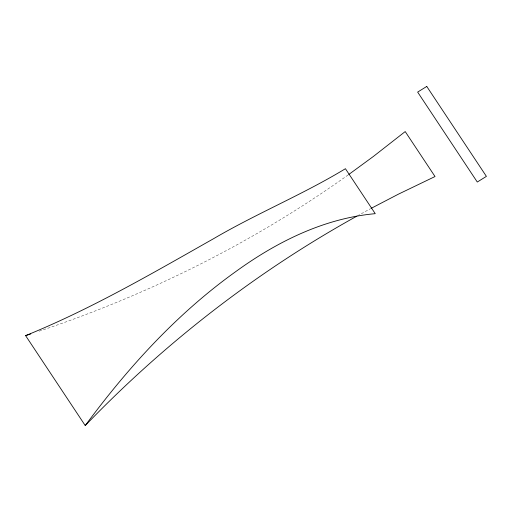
<?xml version="1.0" encoding="UTF-8"?>
<svg xmlns="http://www.w3.org/2000/svg" width="512" height="512" viewBox="0 0 512 512"><rect width="100%" height="100%" fill="white"/><g stroke="black" fill="none" stroke-linecap="round" stroke-linejoin="round"><path stroke-width="0.38" stroke-dasharray="2.56 1.92" d="M348.141 174.938C253.715 242.317 148.8 294.63 38.816 331.296M357.395 215.859L370.522 208.691"/><path stroke-width="0.77" d="M85.235 425.562C127.846 367.738 176.845 313.786 235.469 271.808C276.608 241.926 323.968 218.291 375.245 213.67L345.427 168.704C302.829 194.534 256.506 213.523 213.53 238.72C152.192 273.44 91.066 309.082 25.6 335.629L85.235 425.562C164.774 342.938 256.371 271.802 356.742 216.224M348.749 174.502L373.414 156.435L405.203 131.571L435.021 176.538L398.432 194.157L371.181 208.333M25.6 335.629L30.739 333.946M426.765 86.438L417.651 92.096L477.28 182.029L486.4 176.371L426.765 86.438"/></g></svg>
